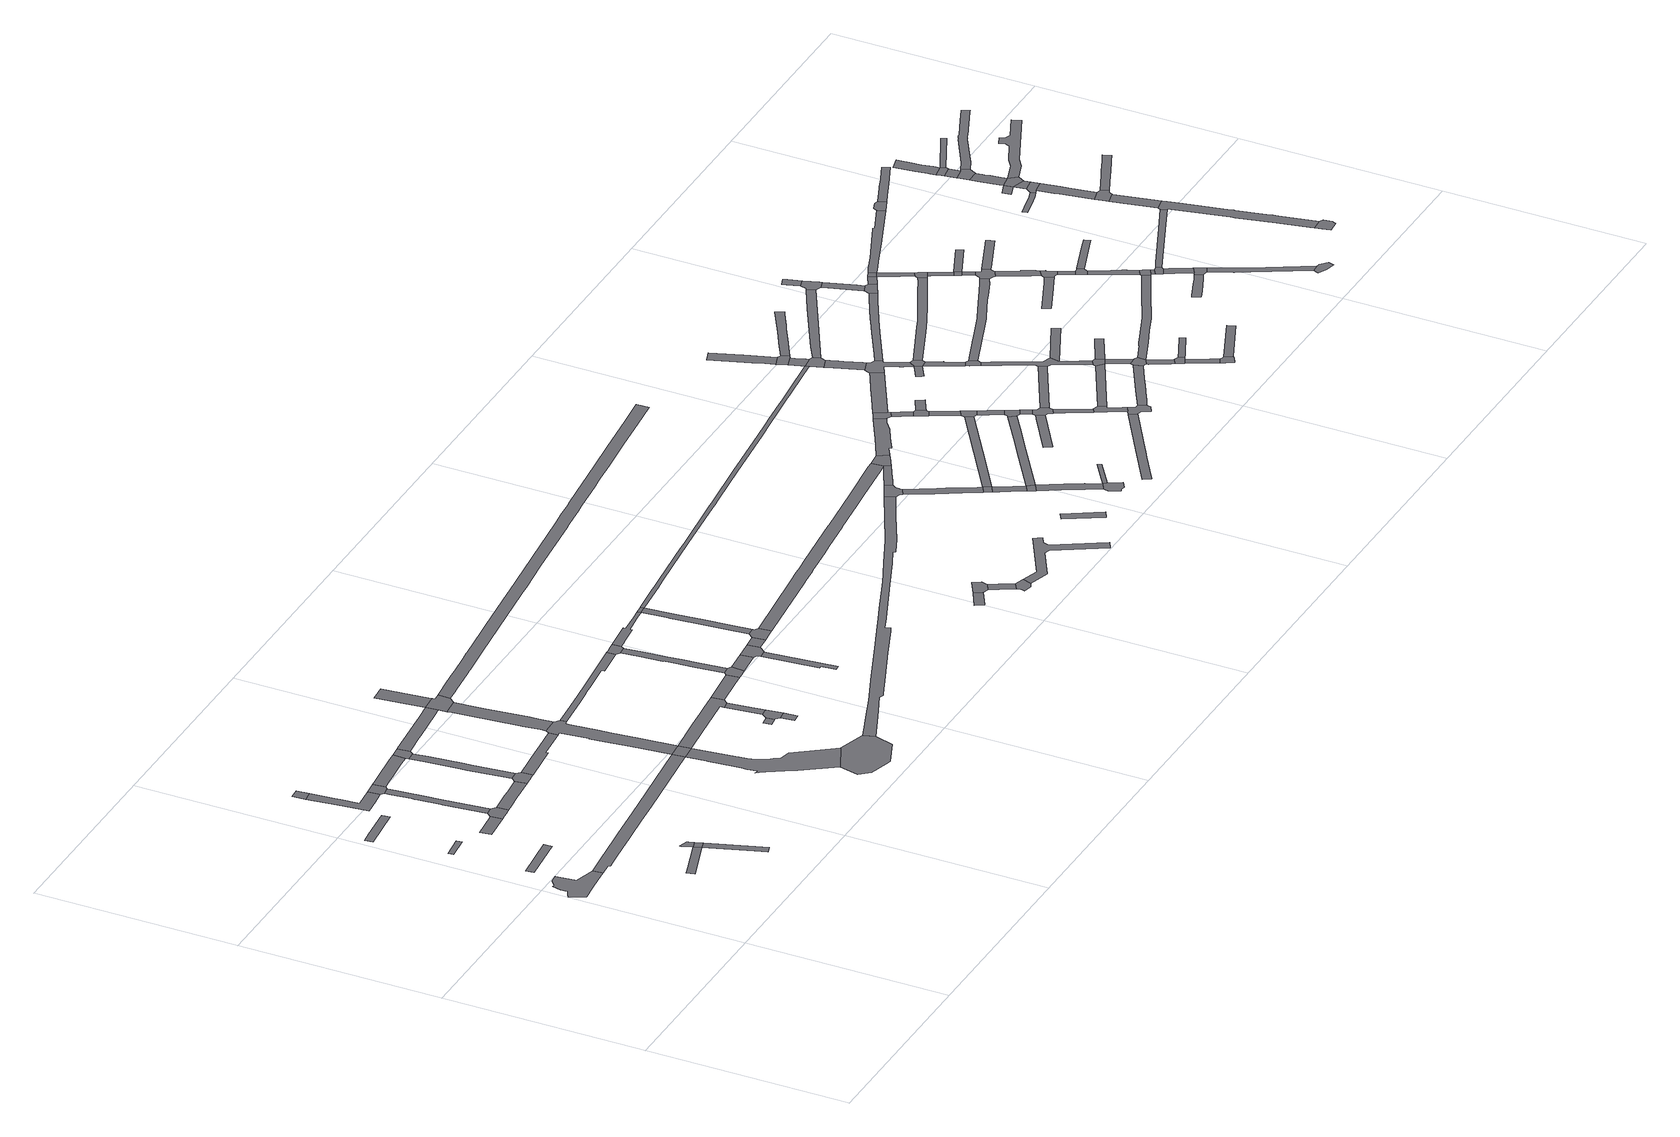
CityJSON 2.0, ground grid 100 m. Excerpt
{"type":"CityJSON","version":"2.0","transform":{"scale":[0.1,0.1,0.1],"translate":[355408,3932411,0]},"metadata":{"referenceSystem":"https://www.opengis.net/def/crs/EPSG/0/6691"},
"CityObjects":{
"road1":{"type":"Road","geometry":[{"type":"MultiSurface","lod":"1","boundaries":[[[0,1,2,3,4,5,6,7,8,9,10,11,12,13,14]]]}]},
"road2":{"type":"Road","attributes":{"RoadStructureAttribute.sectionType":"1"},"geometry":[{"type":"MultiSurface","lod":"1","boundaries":[[[15,16,17,18]]]}]},
"road3":{"type":"Road","geometry":[{"type":"MultiSurface","lod":"1","boundaries":[[[19,20,21,22]]]}]},
"road4":{"type":"Road","attributes":{"RoadStructureAttribute.sectionType":"1"},"geometry":[{"type":"MultiSurface","lod":"1","boundaries":[[[23,24,25,26,27,28]]]}]},
"road5":{"type":"Road","attributes":{"RoadStructureAttribute.sectionType":"1"},"geometry":[{"type":"MultiSurface","lod":"1","boundaries":[[[29,30,31,32,33]]]}]},
"road6":{"type":"Road","attributes":{"RoadStructureAttribute.sectionType":"1"},"geometry":[{"type":"MultiSurface","lod":"1","boundaries":[[[34,35,36,37,38,28]]]}]},
"road7":{"type":"Road","geometry":[{"type":"MultiSurface","lod":"1","boundaries":[[[39,34,28,27]]]}]},
"road8":{"type":"Road","attributes":{"RoadStructureAttribute.sectionType":"1"},"geometry":[{"type":"MultiSurface","lod":"1","boundaries":[[[40,41,42,43,39,27]]]}]},
"road9":{"type":"Road","attributes":{"RoadStructureAttribute.sectionType":"1"},"geometry":[{"type":"MultiSurface","lod":"1","boundaries":[[[44,45,46,47,48]]]}]},
"road10":{"type":"Road","geometry":[{"type":"MultiSurface","lod":"1","boundaries":[[[49,50,51,48,47,52,53,54]]]}]},
"road11":{"type":"Road","geometry":[{"type":"MultiSurface","lod":"1","boundaries":[[[55,56,57,58,59]]]}]},
"road12":{"type":"Road","attributes":{"RoadStructureAttribute.sectionType":"1"},"geometry":[{"type":"MultiSurface","lod":"1","boundaries":[[[60,61,62,59,58,63,64,65,66,67]]]}]},
"road13":{"type":"Road","attributes":{"RoadStructureAttribute.sectionType":"1"},"geometry":[{"type":"MultiSurface","lod":"1","boundaries":[[[68,69,70,71,72,73,74,51,50,75,76,77,78,79,80]]]}]},
"road14":{"type":"Road","attributes":{"RoadStructureAttribute.sectionType":"1"},"geometry":[{"type":"MultiSurface","lod":"1","boundaries":[[[81,82,83,84,85,86,87,88,0,14,89,90,91,92,93,94,95,96]]]}]},
"road15":{"type":"Road","geometry":[{"type":"MultiSurface","lod":"1","boundaries":[[[67,66,68,80,97,98]]]}]},
"road16":{"type":"Road","attributes":{"RoadStructureAttribute.sectionType":"1"},"geometry":[{"type":"MultiSurface","lod":"1","boundaries":[[[99,100,101,102,103,104,49,54]]]}]},
"road17":{"type":"Road","attributes":{"RoadStructureAttribute.sectionType":"1"},"geometry":[{"type":"MultiSurface","lod":"1","boundaries":[[[97,105,106,107,108,109,110,111,112,113,114,115,116,98]]]}]},
"road18":{"type":"Road","geometry":[{"type":"MultiSurface","lod":"1","boundaries":[[[117,102,101,118,119,120,121,122]]]}]},
"road19":{"type":"Road","attributes":{"RoadStructureAttribute.sectionType":"1"},"geometry":[{"type":"MultiSurface","lod":"1","boundaries":[[[123,124,125,126,127,128,129,130,117,122]]]}]},
"road20":{"type":"Road","geometry":[{"type":"MultiSurface","lod":"1","boundaries":[[[126,131,132,133,112,111,127]]]}]},
"road21":{"type":"Road","attributes":{"RoadStructureAttribute.sectionType":"1"},"geometry":[{"type":"MultiSurface","lod":"1","boundaries":[[[134,135,136,137,121,120,138,139,140]]]}]},
"road22":{"type":"Road","attributes":{"RoadStructureAttribute.sectionType":"1"},"geometry":[{"type":"MultiSurface","lod":"1","boundaries":[[[141,142,143,144,132,131,145,146,147,148,149,150,151]]]}]},
"road23":{"type":"Road","geometry":[{"type":"MultiSurface","lod":"1","boundaries":[[[152,81,96,153]]]}]},
"road24":{"type":"Road","attributes":{"RoadStructureAttribute.sectionType":"1"},"geometry":[{"type":"MultiSurface","lod":"1","boundaries":[[[154,155,156,157,158,159,160,161,162,163,164,165,166,167,168,169,170,171,172,173,174,175,176,177,178,179,180,153,96]]]}]},
"road25":{"type":"Road","geometry":[{"type":"MultiSurface","lod":"1","boundaries":[[[152,181,182,183,184,185,186,187,188,189,190,191,192,134,140,193,194,195,196,197,81]]]}]},
"road26":{"type":"Road","geometry":[{"type":"MultiSurface","lod":"1","boundaries":[[[198,199,200,201,202,203,204,168,167]]]}]},
"road27":{"type":"Road","attributes":{"RoadStructureAttribute.sectionType":"1"},"geometry":[{"type":"MultiSurface","lod":"1","boundaries":[[[205,206,207,208,209,192,191,210,211,212,213,214,215]]]}]},
"road28":{"type":"Road","geometry":[{"type":"MultiSurface","lod":"1","boundaries":[[[214,216,217,218,219,151,150,215]]]}]},
"road29":{"type":"Road","attributes":{"RoadStructureAttribute.sectionType":"1"},"geometry":[{"type":"MultiSurface","lod":"1","boundaries":[[[220,151,219,221,222,223]]]}]},
"road30":{"type":"Road","attributes":{"RoadStructureAttribute.sectionType":"1"},"geometry":[{"type":"MultiSurface","lod":"1","boundaries":[[[224,225,226,227,228,229,230,231,232,233,234,235,152,153]]]}]},
"road31":{"type":"Road","geometry":[{"type":"MultiSurface","lod":"1","boundaries":[[[236,237,238,239]]]}]},
"road32":{"type":"Road","attributes":{"RoadStructureAttribute.sectionType":"1"},"geometry":[{"type":"MultiSurface","lod":"1","boundaries":[[[240,241,242,243]]]}]},
"road33":{"type":"Road","geometry":[{"type":"MultiSurface","lod":"1","boundaries":[[[238,244,240,243,245,246,239]]]}]},
"road34":{"type":"Road","attributes":{"RoadStructureAttribute.sectionType":"1"},"geometry":[{"type":"MultiSurface","lod":"1","boundaries":[[[245,247,229,228,246]]]}]},
"road35":{"type":"Road","attributes":{"RoadStructureAttribute.sectionType":"1"},"geometry":[{"type":"MultiSurface","lod":"1","boundaries":[[[248,249,250,251,252,189,188,253,254,255,256,257,258,259,260,261,262]]]}]},
"road36":{"type":"Road","geometry":[{"type":"MultiSurface","lod":"1","boundaries":[[[263,264,265,231,230]]]}]},
"road37":{"type":"Road","geometry":[{"type":"MultiSurface","lod":"1","boundaries":[[[266,265,264,267,268,269,270,271]]]}]},
"road38":{"type":"Road","attributes":{"RoadStructureAttribute.sectionType":"1"},"geometry":[{"type":"MultiSurface","lod":"1","boundaries":[[[272,273,274,275,276,277,271,270,278,279,280,281,282]]]}]},
"road39":{"type":"Road","attributes":{"RoadStructureAttribute.sectionType":"1"},"geometry":[{"type":"MultiSurface","lod":"1","boundaries":[[[269,268,283,284,285]]]}]},
"road40":{"type":"Road","geometry":[{"type":"MultiSurface","lod":"1","boundaries":[[[272,282,286,287,288,289,248,262]]]}]},
"road41":{"type":"Road","attributes":{"RoadStructureAttribute.sectionType":"1"},"geometry":[{"type":"MultiSurface","lod":"1","boundaries":[[[290,291,292,293,294,295,296]]]}]},
"road42":{"type":"Road","geometry":[{"type":"MultiSurface","lod":"1","boundaries":[[[297,298,285,284,299,300,290,296]]]}]},
"road43":{"type":"Road","attributes":{"RoadStructureAttribute.sectionType":"1"},"geometry":[{"type":"MultiSurface","lod":"1","boundaries":[[[301,302,298,297]]]}]},
"road44":{"type":"Road","attributes":{"RoadStructureAttribute.sectionType":"1"},"geometry":[{"type":"MultiSurface","lod":"1","boundaries":[[[303,304,305,306,307,287,286,308,309,310,311,312,313,314,315]]]}]},
"road45":{"type":"Road","geometry":[{"type":"MultiSurface","lod":"1","boundaries":[[[301,316,317,318,319,320,321,302]]]}]},
"road46":{"type":"Road","attributes":{"RoadStructureAttribute.sectionType":"1"},"geometry":[{"type":"MultiSurface","lod":"1","boundaries":[[[314,322,323,324,325,326,321,320,327,328,329,330,331]]]}]},
"road47":{"type":"Road","geometry":[{"type":"MultiSurface","lod":"1","boundaries":[[[314,331,332,333,315]]]}]},
"road48":{"type":"Road","attributes":{"RoadStructureAttribute.sectionType":"1"},"geometry":[{"type":"MultiSurface","lod":"1","boundaries":[[[334,335,336,337,338,339,340,341,342,343,344,345,346,347,348,349,350,204,203,351,352,353,354,355,356,357,358,359,360,361,362,363,364,365,366,367,368,369,370,371]]]}]},
"road49":{"type":"Road","attributes":{"RoadStructureAttribute.sectionType":"1"},"geometry":[{"type":"MultiSurface","lod":"1","boundaries":[[[372,373,374,375]]]}]},
"road50":{"type":"Road","attributes":{"RoadStructureAttribute.sectionType":"1"},"geometry":[{"type":"MultiSurface","lod":"1","boundaries":[[[376,377,378,379,380,381,382,383,384,385,386,387,388,389,390,391,392,393,394,395,396,397,398,399,400,401,402,403,404,405,406,407,408,409,410,411,412,413,414,415,416,417,418,419,420,421,217,216]]]}]},
"road51":{"type":"Road","attributes":{"RoadStructureAttribute.sectionType":"1"},"geometry":[{"type":"MultiSurface","lod":"1","boundaries":[[[422,375,374,423,424,425,426,427]]]}]},
"road52":{"type":"Road","attributes":{"RoadStructureAttribute.sectionType":"1"},"geometry":[{"type":"MultiSurface","lod":"1","boundaries":[[[428,429,430,425,424,431,432,433]]]}]},
"road53":{"type":"Road","attributes":{"RoadStructureAttribute.sectionType":"1"},"geometry":[{"type":"MultiSurface","lod":"1","boundaries":[[[434,435,436,428,433,437,438]]]}]},
"road54":{"type":"Road","attributes":{"RoadStructureAttribute.sectionType":"1"},"geometry":[{"type":"MultiSurface","lod":"1","boundaries":[[[439,440,441,442,443,444,445,446,447,448,449,450,451,452,318,317,453,454,455,456,457,458,459,460,461,462,463,464,465,466,467]]]}]},
"road55":{"type":"Road","attributes":{"RoadStructureAttribute.sectionType":"1"},"geometry":[{"type":"MultiSurface","lod":"1","boundaries":[[[468,469,470,471,472,473,474,475,436,435,476,477,478,479]]]}]},
"road56":{"type":"Road","attributes":{"RoadStructureAttribute.sectionType":"1"},"geometry":[{"type":"MultiSurface","lod":"1","boundaries":[[[480,481,482,483,484,485,486,487,488,489,490,491,492,493,494,495,332,331,496,497,498,499,500,501,502,503,504,505,506,507,508,509,510]]]}]},
"road57":{"type":"Road","attributes":{"RoadStructureAttribute.sectionType":"1"},"geometry":[{"type":"MultiSurface","lod":"1","boundaries":[[[511,512,513,514]]]}]},
"road58":{"type":"Road","geometry":[{"type":"MultiSurface","lod":"1","boundaries":[[[515,516,517,518,519,520,521,522,523,524,334,371,525,526,527]]]}]},
"road59":{"type":"Road","attributes":{"RoadStructureAttribute.sectionType":"1"},"geometry":[{"type":"MultiSurface","lod":"1","boundaries":[[[528,529,530,531,532,533,534,535,536,537,527,526]]]}]},
"road60":{"type":"Road","geometry":[{"type":"MultiSurface","lod":"1","boundaries":[[[538,534,533,539]]]}]},
"road61":{"type":"Road","attributes":{"RoadStructureAttribute.sectionType":"1"},"geometry":[{"type":"MultiSurface","lod":"1","boundaries":[[[539,540,541,542,543,544,538]]]}]},
"road62":{"type":"Road","geometry":[{"type":"MultiSurface","lod":"1","boundaries":[[[545,546,543,542]]]}]},
"road63":{"type":"Road","attributes":{"RoadStructureAttribute.sectionType":"1"},"geometry":[{"type":"MultiSurface","lod":"1","boundaries":[[[547,522,521,548,549,550,467]]]}]},
"road64":{"type":"Road","attributes":{"RoadStructureAttribute.sectionType":"1"},"geometry":[{"type":"MultiSurface","lod":"1","boundaries":[[[545,551,552,553,554,555,556,557,546]]]}]},
"road65":{"type":"Road","geometry":[{"type":"MultiSurface","lod":"1","boundaries":[[[554,553,558,559,560,561,562,563,564,565]]]}]},
"road66":{"type":"Road","geometry":[{"type":"MultiSurface","lod":"1","boundaries":[[[566,567,568,569,439,467,550]]]}]},
"road67":{"type":"Road","geometry":[{"type":"MultiSurface","lod":"1","boundaries":[[[570,571,572,554,565]]]}]},
"road68":{"type":"Road","attributes":{"RoadStructureAttribute.sectionType":"1"},"geometry":[{"type":"MultiSurface","lod":"1","boundaries":[[[538,573,574,575,576,534]]]}]},
"road69":{"type":"Road","attributes":{"RoadStructureAttribute.sectionType":"1"},"geometry":[{"type":"MultiSurface","lod":"1","boundaries":[[[577,578,543,546,579,580,581,582]]]}]},
"road70":{"type":"Road","attributes":{"RoadStructureAttribute.sectionType":"1"},"geometry":[{"type":"MultiSurface","lod":"1","boundaries":[[[568,583,584,585,586,587,588,589,590,591,592,593,594,595,596,569]]]}]},
"road71":{"type":"Road","attributes":{"RoadStructureAttribute.sectionType":"1"},"geometry":[{"type":"MultiSurface","lod":"1","boundaries":[[[597,598,599,600,601,602,603,604,605]]]}]},
"road72":{"type":"Road","attributes":{"RoadStructureAttribute.sectionType":"1"},"geometry":[{"type":"MultiSurface","lod":"1","boundaries":[[[606,607,608,609,610]]]}]},
"road73":{"type":"Road","geometry":[{"type":"MultiSurface","lod":"1","boundaries":[[[611,592,591,612,613,614,615,616]]]}]},
"road74":{"type":"Road","attributes":{"RoadStructureAttribute.sectionType":"1"},"geometry":[{"type":"MultiSurface","lod":"1","boundaries":[[[617,618,619,614,613,620,621,622,623]]]}]},
"road75":{"type":"Road","geometry":[{"type":"MultiSurface","lod":"1","boundaries":[[[624,625,626,627,617,623]]]}]},
"road76":{"type":"Road","attributes":{"RoadStructureAttribute.sectionType":"1"},"geometry":[{"type":"MultiSurface","lod":"1","boundaries":[[[628,625,624,629,630,631]]]}]},
"road77":{"type":"Road","geometry":[{"type":"MultiSurface","lod":"1","boundaries":[[[632,631,630,633,575,574,634,635]]]}]},
"road78":{"type":"Road","attributes":{"RoadStructureAttribute.sectionType":"1"},"geometry":[{"type":"MultiSurface","lod":"1","boundaries":[[[634,636,637,638,639,635]]]}]},
"road79":{"type":"Road","geometry":[{"type":"MultiSurface","lod":"1","boundaries":[[[640,641,642,627,626]]]}]},
"road80":{"type":"Road","geometry":[{"type":"MultiSurface","lod":"1","boundaries":[[[581,643,644,638,637,645,582]]]}]},
"road81":{"type":"Road","attributes":{"RoadStructureAttribute.sectionType":"1"},"geometry":[{"type":"MultiSurface","lod":"1","boundaries":[[[646,644,643,647,648,649]]]}]},
"road82":{"type":"Road","geometry":[{"type":"MultiSurface","lod":"1","boundaries":[[[648,606,610,650,651,652,653,654,655,656,649]]]}]},
"road83":{"type":"Road","attributes":{"RoadStructureAttribute.sectionType":"1"},"geometry":[{"type":"MultiSurface","lod":"1","boundaries":[[[657,658,652,651,659,660,661,662,663]]]}]},
"road84":{"type":"Road","attributes":{"RoadStructureAttribute.sectionType":"1"},"geometry":[{"type":"MultiSurface","lod":"1","boundaries":[[[615,664,665,666,667,668,669,616]]]}]},
"road85":{"type":"Road","geometry":[{"type":"MultiSurface","lod":"1","boundaries":[[[662,670,671,672,673,674,675,676,677,678,679,663]]]}]},
"road86":{"type":"Road","geometry":[{"type":"MultiSurface","lod":"1","boundaries":[[[680,681,674,673,603,602,682,683,684,685,686]]]}]},
"road87":{"type":"Road","attributes":{"RoadStructureAttribute.sectionType":"1"},"geometry":[{"type":"MultiSurface","lod":"1","boundaries":[[[687,688,689,655,654,690,691,692]]]}]},
"road88":{"type":"Road","attributes":{"RoadStructureAttribute.sectionType":"1"},"geometry":[{"type":"MultiSurface","lod":"1","boundaries":[[[693,694,695,696,697,698,699]]]}]},
"road89":{"type":"Road","attributes":{"RoadStructureAttribute.sectionType":"1"},"geometry":[{"type":"MultiSurface","lod":"1","boundaries":[[[700,701,702,703,704,705,706,510]]]}]},
"road90":{"type":"Road","geometry":[{"type":"MultiSurface","lod":"1","boundaries":[[[698,707,704,703,708,709,699]]]}]},
"road91":{"type":"Road","geometry":[{"type":"MultiSurface","lod":"1","boundaries":[[[710,711,712,713,700,510,509]]]}]},
"road92":{"type":"Road","attributes":{"RoadStructureAttribute.sectionType":"1"},"geometry":[{"type":"MultiSurface","lod":"1","boundaries":[[[714,715,716,717,711,710,718,719,720,721,722]]]}]},
"road93":{"type":"Road","geometry":[{"type":"MultiSurface","lod":"1","boundaries":[[[723,724,725,726,727,728,729]]]}]},
"road94":{"type":"Road","geometry":[{"type":"MultiSurface","lod":"1","boundaries":[[[721,730,666,665,731,732,733,734,735,729,736,737,738,739,740,741,742,743,722]]]}]},
"road95":{"type":"Road","attributes":{"RoadStructureAttribute.sectionType":"1"},"geometry":[{"type":"MultiSurface","lod":"1","boundaries":[[[744,745,679,678,746,747]]]}]},
"road96":{"type":"Road","attributes":{"RoadStructureAttribute.sectionType":"1"},"geometry":[{"type":"MultiSurface","lod":"1","boundaries":[[[748,749,750,751,752,753,754,755,680,686]]]}]},
"road97":{"type":"Road","geometry":[{"type":"MultiSurface","lod":"1","boundaries":[[[756,736,729,728,757,758]]]}]},
"road98":{"type":"Road","attributes":{"RoadStructureAttribute.sectionType":"1"},"geometry":[{"type":"MultiSurface","lod":"1","boundaries":[[[759,760,761,762,763,764,757,728,765,766,767,768]]]}]},
"road99":{"type":"Road","geometry":[{"type":"MultiSurface","lod":"1","boundaries":[[[769,770,771,772,773,774,775,759,768]]]}]},
"road100":{"type":"Road","geometry":[{"type":"MultiSurface","lod":"1","boundaries":[[[776,777,778,779,780,781,782,783,784,785,772,771,786,787,788,687,692,789,790,791,792,793,794]]]}]},
"road101":{"type":"Road","geometry":[{"type":"MultiSurface","lod":"1","boundaries":[[[793,744,747,795,796,794]]]}]},
"road102":{"type":"Road","attributes":{"RoadStructureAttribute.sectionType":"1"},"geometry":[{"type":"MultiSurface","lod":"1","boundaries":[[[708,797,798,799,800,801,802,803,804,805,806,807,808,709]]]}]},
"road103":{"type":"Road","attributes":{"RoadStructureAttribute.sectionType":"1"},"geometry":[{"type":"MultiSurface","lod":"1","boundaries":[[[809,810,811,812,795,747]]]}]},
"road104":{"type":"Road","geometry":[{"type":"MultiSurface","lod":"1","boundaries":[[[752,813,814,815,811,810,753]]]}]},
"road105":{"type":"Road","attributes":{"RoadStructureAttribute.sectionType":"1"},"geometry":[{"type":"MultiSurface","lod":"1","boundaries":[[[816,814,813,817,818,819,820,821]]]}]},
"road106":{"type":"Road","geometry":[{"type":"MultiSurface","lod":"1","boundaries":[[[821,820,822,823,824,825]]]}]},
"road107":{"type":"Road","attributes":{"RoadStructureAttribute.sectionType":"1"},"geometry":[{"type":"MultiSurface","lod":"1","boundaries":[[[826,827,828,829,830,823,822]]]}]},
"road108":{"type":"Road","attributes":{"RoadStructureAttribute.sectionType":"1"},"geometry":[{"type":"MultiSurface","lod":"1","boundaries":[[[795,831,832,796]]]}]},
"road109":{"type":"Road","geometry":[{"type":"MultiSurface","lod":"1","boundaries":[[[833,834,828,827,835,836,837,838,839]]]}]},
"road110":{"type":"Road","attributes":{"RoadStructureAttribute.sectionType":"1"},"geometry":[{"type":"MultiSurface","lod":"1","boundaries":[[[840,841,842,713,712,843]]]}]},
"road111":{"type":"Road","attributes":{"RoadStructureAttribute.sectionType":"1"},"geometry":[{"type":"MultiSurface","lod":"1","boundaries":[[[779,844,845,780]]]}]},
"road112":{"type":"Road","attributes":{"RoadStructureAttribute.sectionType":"1"},"geometry":[{"type":"MultiSurface","lod":"1","boundaries":[[[846,847,848,849,850,851,852,742,741,853,854,855,856,857,858]]]}]},
"road113":{"type":"Road","geometry":[{"type":"MultiSurface","lod":"1","boundaries":[[[824,859,860,861,862,863,864,825]]]}]},
"road114":{"type":"Road","attributes":{"RoadStructureAttribute.sectionType":"1"},"geometry":[{"type":"MultiSurface","lod":"1","boundaries":[[[865,866,867,868,869,870,871,872,873,874,875,876,877,878,756,758]]]}]},
"road115":{"type":"Road","attributes":{"RoadStructureAttribute.sectionType":"1"},"geometry":[{"type":"MultiSurface","lod":"1","boundaries":[[[879,880,881,882,883,884,885,886,887,888,889,890,891,892,893,774,773,894,895,896,897,898,899,900,901,902,903,904]]]}]},
"road116":{"type":"Road","attributes":{"RoadStructureAttribute.sectionType":"1"},"geometry":[{"type":"MultiSurface","lod":"1","boundaries":[[[838,905,906,839]]]}]},
"road117":{"type":"Road","attributes":{"RoadStructureAttribute.sectionType":"1"},"geometry":[{"type":"MultiSurface","lod":"1","boundaries":[[[907,908,909,910,911,912,913,914,915,916,917,918,919,920,921,815,814]]]}]},
"road118":{"type":"Road","geometry":[{"type":"MultiSurface","lod":"1","boundaries":[[[922,923,924,925,926,927,840,843]]]}]},
"road119":{"type":"Road","attributes":{"RoadStructureAttribute.sectionType":"1"},"geometry":[{"type":"MultiSurface","lod":"1","boundaries":[[[928,929,930,931,926,925]]]}]},
"road120":{"type":"Road","attributes":{"RoadStructureAttribute.sectionType":"1"},"geometry":[{"type":"MultiSurface","lod":"1","boundaries":[[[932,933,934,935,936,923,922]]]}]},
"road121":{"type":"Road","geometry":[{"type":"MultiSurface","lod":"1","boundaries":[[[937,938,939,934,933,940,846,858]]]}]},
"road122":{"type":"Road","attributes":{"RoadStructureAttribute.sectionType":"1"},"geometry":[{"type":"MultiSurface","lod":"1","boundaries":[[[941,942,943,944,945,946,947,948]]]}]},
"road123":{"type":"Road","attributes":{"RoadStructureAttribute.sectionType":"1"},"geometry":[{"type":"MultiSurface","lod":"1","boundaries":[[[949,950,951,952,953,954,955,956,957,958,959,960,961,949,962,939,938]]]}]},
"road124":{"type":"Road","geometry":[{"type":"MultiSurface","lod":"1","boundaries":[[[949,961,963,964,965,962]]]}]},
"road125":{"type":"Road","geometry":[{"type":"MultiSurface","lod":"1","boundaries":[[[966,967,955,954,872,871,968]]]}]},
"road126":{"type":"Road","attributes":{"RoadStructureAttribute.sectionType":"1"},"geometry":[{"type":"MultiSurface","lod":"1","boundaries":[[[969,970,971,972,973,974,975,976,966,968]]]}]},
"road127":{"type":"Road","geometry":[{"type":"MultiSurface","lod":"1","boundaries":[[[972,977,978,979,973]]]}]},
"road128":{"type":"Road","attributes":{"RoadStructureAttribute.sectionType":"1"},"geometry":[{"type":"MultiSurface","lod":"1","boundaries":[[[980,981,979,978]]]}]},
"road129":{"type":"Road","geometry":[{"type":"MultiSurface","lod":"1","boundaries":[[[982,983,984,985,986,987,988,989,981,980,990,879,904]]]}]},
"road130":{"type":"Road","attributes":{"RoadStructureAttribute.sectionType":"1"},"geometry":[{"type":"MultiSurface","lod":"1","boundaries":[[[991,992,993,984,983,994,995,996,997,998,999]]]}]},
"road131":{"type":"Road","geometry":[{"type":"MultiSurface","lod":"1","boundaries":[[[1000,1001,1002,1003,999,998,941,948,1004,1005]]]}]},
"road132":{"type":"Road","attributes":{"RoadStructureAttribute.sectionType":"1"},"geometry":[{"type":"MultiSurface","lod":"1","boundaries":[[[1006,1007,1008,1009,1010,1011,1012,1013,1014,1015]]]}]},
"road133":{"type":"Road","attributes":{"RoadStructureAttribute.sectionType":"1"},"geometry":[{"type":"MultiSurface","lod":"1","boundaries":[[[1016,1017,1000,1005]]]}]},
"road134":{"type":"Road","geometry":[{"type":"MultiSurface","lod":"1","boundaries":[[[1016,1018,1019,1020,1021,1022,1023,1017]]]}]},
"road135":{"type":"Road","geometry":[{"type":"MultiSurface","lod":"1","boundaries":[[[979,1024,1025,973]]]}]},
"road136":{"type":"Road","attributes":{"RoadStructureAttribute.sectionType":"1"},"geometry":[{"type":"MultiSurface","lod":"1","boundaries":[[[1018,1026,1027,1028,1029,1030,1031,1032,1033,1034,1035,1036,1037,1038,1019]]]}]},
"road137":{"type":"Road","geometry":[{"type":"MultiSurface","lod":"1","boundaries":[[[1039,1029,1028,913,912,1040,1041]]]}]},
"road138":{"type":"Road","attributes":{"RoadStructureAttribute.sectionType":"1"},"geometry":[{"type":"MultiSurface","lod":"1","boundaries":[[[1040,1042,1043,1041]]]}]},
"road139":{"type":"Road","geometry":[{"type":"MultiSurface","lod":"1","boundaries":[[[1042,1044,1045,1046,1047,1048,1043]]]}]},
"road140":{"type":"Road","attributes":{"RoadStructureAttribute.sectionType":"1"},"geometry":[{"type":"MultiSurface","lod":"1","boundaries":[[[986,1049,1050,1051,1052,1053,987]]]}]},
"road141":{"type":"Road","attributes":{"RoadStructureAttribute.sectionType":"1"},"geometry":[{"type":"MultiSurface","lod":"1","boundaries":[[[1054,1055,1045,1044,1056,1057]]]}]},
"road142":{"type":"Road","geometry":[{"type":"MultiSurface","lod":"1","boundaries":[[[1006,1015,1058,1059,1054,1057]]]}]},
"road143":{"type":"Road","attributes":{"RoadStructureAttribute.sectionType":"1"},"geometry":[{"type":"MultiSurface","lod":"1","boundaries":[[[1060,1061,1062,1063,1064,1065,963,961,1066,1067,1068,1069,1070,1071,1072]]]}]},
"road144":{"type":"Road","attributes":{"RoadStructureAttribute.sectionType":"1"},"geometry":[{"type":"MultiSurface","lod":"1","boundaries":[[[1073,1074,1075,1076,1077,1021,1020]]]}]},
"road145":{"type":"Road","attributes":{"RoadStructureAttribute.sectionType":"1"},"geometry":[{"type":"MultiSurface","lod":"1","boundaries":[[[1078,1079,1080,1081,1082,1083,1084,1085,1086,1087,1088,1089,1059,1058]]]}]},
"road146":{"type":"Road","geometry":[{"type":"MultiSurface","lod":"1","boundaries":[[[1090,1091,1092,1093,1085,1084,1094]]]}]},
"road147":{"type":"Road","attributes":{"RoadStructureAttribute.sectionType":"1"},"geometry":[{"type":"MultiSurface","lod":"1","boundaries":[[[1095,1096,1097,1047,1046,1098,1099,1100]]]}]},
"road148":{"type":"Road","geometry":[{"type":"MultiSurface","lod":"1","boundaries":[[[1071,1101,1102,1103,1104,1072]]]}]},
"road149":{"type":"Road","attributes":{"RoadStructureAttribute.sectionType":"1"},"geometry":[{"type":"MultiSurface","lod":"1","boundaries":[[[1105,1106,1107,1108,1109,1110,1111,1112]]]}]},
"road150":{"type":"Road","geometry":[{"type":"MultiSurface","lod":"1","boundaries":[[[1113,1114,1115,1116,1117,1118,1119]]]}]},
"road151":{"type":"Road","attributes":{"RoadStructureAttribute.sectionType":"1"},"geometry":[{"type":"MultiSurface","lod":"1","boundaries":[[[1120,1121,1122,1123,1102,1101,1124,1125,1126]]]}]},
"road152":{"type":"Road","attributes":{"RoadStructureAttribute.sectionType":"1"},"geometry":[{"type":"MultiSurface","lod":"1","boundaries":[[[1127,1128,1129,1130,1131,1132,1133,1134,1135,1136,1137,1138,1139,1095,1100,1140,1141,1142,1143,1144,1145,1113,1119]]]}]},
"road153":{"type":"Road","geometry":[{"type":"MultiSurface","lod":"1","boundaries":[[[1138,1146,1147,1148,1149,1150,1151,1139]]]}]},
"road154":{"type":"Road","geometry":[{"type":"MultiSurface","lod":"1","boundaries":[[[1152,1153,1154,1155]]]}]},
"road155":{"type":"Road","geometry":[{"type":"MultiSurface","lod":"1","boundaries":[[[1156,1157,1149,1148,1158,1159,1160,1161,1162,1163]]]}]},
"road156":{"type":"Road","attributes":{"RoadStructureAttribute.sectionType":"1"},"geometry":[{"type":"MultiSurface","lod":"1","boundaries":[[[1164,1165,1166,1167,1168,1169,1170,1156,1163]]]}]},
"road157":{"type":"Road","geometry":[{"type":"MultiSurface","lod":"1","boundaries":[[[1167,1171,1172,1105,1112,1168]]]}]},
"road158":{"type":"Road","attributes":{"RoadStructureAttribute.sectionType":"1"},"geometry":[{"type":"MultiSurface","lod":"1","boundaries":[[[1172,1171,1173,1155]]]}]},
"road159":{"type":"Road","geometry":[{"type":"MultiSurface","lod":"1","boundaries":[[[1152,1155,1173,1174,1175]]]}]},
"road160":{"type":"Road","attributes":{"RoadStructureAttribute.sectionType":"1"},"geometry":[{"type":"MultiSurface","lod":"1","boundaries":[[[1176,1177,1178,1179,1180,1181,1182,1183,1184,1185,1152,1175]]]}]},
"road161":{"type":"Road","attributes":{"RoadStructureAttribute.sectionType":"1"},"geometry":[{"type":"MultiSurface","lod":"1","boundaries":[[[1186,1187,1188,1189]]]}]},
"road162":{"type":"Road","geometry":[{"type":"MultiSurface","lod":"1","boundaries":[[[1190,1182,1181,1191,1192,1186,1189]]]}]},
"road163":{"type":"Road","geometry":[{"type":"MultiSurface","lod":"1","boundaries":[[[1193,1194,1195,1196,1188,1187]]]}]},
"road164":{"type":"Road","attributes":{"RoadStructureAttribute.sectionType":"1"},"geometry":[{"type":"MultiSurface","lod":"1","boundaries":[[[1197,1198,1199,1200,1201,1202,1203,1204,1195,1194]]]}]},
"road165":{"type":"Road","attributes":{"RoadStructureAttribute.sectionType":"1"},"geometry":[{"type":"MultiSurface","lod":"1","boundaries":[[[1205,1206,1207,1208,1209,1210,1211,1212,1213,1162,1161]]]}]},
"road166":{"type":"Road","geometry":[{"type":"MultiSurface","lod":"1","boundaries":[[[1193,1214,1215,1194]]]}]},
"road167":{"type":"Road","attributes":{"RoadStructureAttribute.sectionType":"1"},"geometry":[{"type":"MultiSurface","lod":"1","boundaries":[[[1174,1216,1217,1218,1219,1220,1221,1222,1223,1224,1225,1226,1227,1228,1175]]]}]},
"road168":{"type":"Road","attributes":{"RoadStructureAttribute.sectionType":"1"},"geometry":[{"type":"MultiSurface","lod":"1","boundaries":[[[1229,1230,1231,1232,1233,1234,1235,1236,1237,1238,1239,1240,1241,1242,1243,1244,1245,1246,1247,1248,1192,1191]]]}]}
},
"vertices":[
[252,871,0],[149,898,0],[139,987,0],[138,999,0],[98,994,0],[68,968,0],[57,971,0],[45,926,0],[49,893,0],[23,880,0],[9,872,0],[46,798,0],[132,808,0],[234,819,0],[258,821,0],
[359,1120,0],[355,1160,0],[123,1135,0],[127,1095,0],
[108,1480,0],[217,1493,0],[214,1520,0],[105,1507,0],
[459,506,0],[417,491,0],[429,453,0],[444,458,0],[638,523,0],[625,560,0],
[46,1845,0],[266,1869,0],[262,1910,0],[98,1892,0],[41,1885,0],
[662,573,0],[654,597,0],[651,604,0],[606,616,0],[608,609,0],
[674,535,0],
[714,302,0],[733,245,0],[768,256,0],[748,316,0],
[451,1473,0],[323,1459,0],[329,1403,0],[468,1417,0],[462,1474,0],
[543,1483,0],[520,1500,0],[480,1496,0],[488,1419,0],[514,1422,0],[549,1426,0],
[280,2337,0],[278,2337,0],[229,2331,0],[235,2270,0],[285,2276,0],
[310,2040,0],[301,2131,0],[298,2160,0],[252,2123,0],[269,1975,0],[347,1983,0],[416,1991,0],[410,2051,0],
[430,1978,0],[435,1944,0],[444,1852,0],[445,1836,0],[447,1821,0],[458,1714,0],[459,1706,0],[497,1722,0],[497,1723,0],[487,1826,0],[479,1897,0],[474,1944,0],[470,1983,0],
[1280,982,0],[838,934,0],[780,928,0],[711,920,0],[593,908,0],[551,903,0],[414,888,0],[383,885,0],[313,827,0],[326,817,0],[345,820,0],[411,827,0],[572,845,0],[720,861,0],[845,874,0],[1286,921,0],
[483,1998,0],[477,2058,0],
[578,1429,0],[652,1437,0],[781,1450,0],[775,1507,0],[682,1497,0],[648,1494,0],
[542,2004,0],[566,2007,0],[621,2013,0],[631,2014,0],[684,2020,0],[711,2022,0],[736,2025,0],[738,2085,0],[696,2081,0],[618,2073,0],[611,2072,0],[508,2061,0],
[789,1527,0],[826,1455,0],[829,1455,0],[859,1458,0],[853,1514,0],[836,1534,0],
[813,1741,0],[809,1772,0],[792,1940,0],[784,2012,0],[738,2007,0],[745,1941,0],[762,1767,0],[765,1736,0],
[797,2032,0],[791,2091,0],[739,2086,0],
[1203,1551,0],[1045,1534,0],[1039,1533,0],[859,1514,0],[1052,1480,0],[1051,1491,0],[1208,1506,0],
[1068,2120,0],[1009,2114,0],[872,2100,0],[797,2092,0],[810,2033,0],[835,2036,0],[896,2042,0],[934,2046,0],[1116,2066,0],[1162,2071,0],[1156,2130,0],
[1358,990,0],[1364,930,0],
[1298,822,0],[1298,814,0],[1310,693,0],[1312,658,0],[1314,632,0],[1320,584,0],[1321,581,0],[1319,581,0],[1304,586,0],[1313,571,0],[1328,547,0],[1372,476,0],[1402,427,0],[1513,272,0],[1654,338,0],[1628,373,0],[1515,527,0],[1466,539,0],[1446,565,0],[1428,589,0],[1420,603,0],[1410,621,0],[1404,635,0],[1398,652,0],[1393,673,0],[1389,709,0],[1389,712,0],
[1338,1180,0],[1324,1303,0],[1318,1368,0],[1318,1369,0],[1306,1490,0],[1304,1511,0],[1303,1519,0],[1323,1521,0],[1320,1550,0],[1298,1567,0],[1297,1572,0],[1215,1568,0],[1223,1508,0],[1238,1370,0],[1238,1369,0],[1246,1295,0],[1259,1176,0],
[1487,174,0],[1532,128,0],[1622,101,0],[1647,94,0],[1782,148,0],[1809,244,0],[1791,298,0],
[1169,2006,0],[1176,1936,0],[1203,1687,0],[1203,1678,0],[1212,1595,0],[1289,1643,0],[1285,1684,0],[1261,1900,0],[1257,1935,0],[1247,2037,0],[1166,2029,0],
[1270,2066,0],[1273,2127,0],[1238,2124,0],[1236,2138,0],
[1146,2221,0],[1234,2156,0],[1210,2378,0],[1129,2369,0],
[1513,946,0],[1641,960,0],[1712,968,0],[1732,970,0],[1734,950,0],[1774,956,0],[1789,976,0],[1783,1038,0],[1726,1032,0],[1708,1030,0],[1642,1023,0],[1548,1012,0],
[1692,738,0],[1698,698,0],[1742,705,0],[1737,744,0],
[1766,688,0],[1774,623,0],[1814,628,0],[1806,693,0],
[1744,705,0],[1796,775,0],[1756,770,0],
[1784,869,0],
[1920,1615,0],[1617,1582,0],[1573,1577,0],[1546,1574,0],[1444,1563,0],[1414,1531,0],[1490,1539,0],[1569,1548,0],[1576,1549,0],[1584,1550,0],[1619,1553,0],[1764,1569,0],[1776,1570,0],[1778,1557,0],[1924,1573,0],
[1927,991,0],[1989,998,0],[1982,1060,0],
[1991,1070,0],[2012,1000,0],[2047,1004,0],[2051,1067,0],[2035,1080,0],[1995,1075,0],
[1942,1559,0],[1951,1472,0],[1963,1361,0],[1964,1361,0],[1969,1312,0],[1980,1211,0],[2020,1213,0],[2011,1292,0],[2004,1360,0],[1992,1474,0],[1982,1564,0],
[2144,1015,0],[2168,1017,0],[2161,1079,0],
[1994,1580,0],[1990,1623,0],[1963,1620,0],[1935,1617,0],
[2187,989,0],[2215,716,0],[2228,717,0],[2235,644,0],[2262,647,0],[2228,984,0],[2227,993,0],
[2256,1027,0],[2249,1088,0],[2185,1011,0],[2186,1000,0],
[2322,1034,0],[2316,1095,0],
[2236,1639,0],[2137,1628,0],[2135,1639,0],[2042,1629,0],[2005,1625,0],[2014,1582,0],[2045,1586,0],[2072,1589,0],[2137,1596,0],[2135,1609,0],[2238,1621,0],[2286,1625,0],[2284,1644,0],
[2381,1040,0],[2399,1042,0],[2393,1103,0],[2376,1115,0],[2375,1123,0],[2335,1119,0],
[2298,1507,0],[2299,1490,0],[2304,1442,0],[2312,1357,0],[2324,1228,0],[2365,1230,0],[2352,1356,0],[2345,1431,0],[2339,1492,0],[2326,1630,0],
[2324,1649,0],[2314,1647,0],
[3624,1088,0],[3472,1012,0],[3299,924,0],[3127,847,0],[2977,780,0],[2965,775,0],[2952,769,0],[2778,699,0],[2700,667,0],[2604,627,0],[2437,558,0],[2255,483,0],[2254,483,0],[2066,403,0],[1934,353,0],[1880,332,0],[1833,314,0],[1883,274,0],[1962,308,0],[2006,327,0],[2110,372,0],[2133,364,0],[2144,369,0],[2278,426,0],[2460,501,0],[2628,570,0],[2653,581,0],[2643,606,0],[2716,635,0],[2792,666,0],[2974,743,0],[3140,813,0],[3226,851,0],[3229,853,0],[3234,842,0],[3324,881,0],[3499,970,0],[3646,1043,0],
[2985,334,0],[3007,294,0],[3098,346,0],[3076,385,0],
[1339,2073,0],[1346,2074,0],[1493,2090,0],[1515,2092,0],[1519,2093,0],[1525,2093,0],[1682,2111,0],[2193,2167,0],[2262,2174,0],[2436,2194,0],[2789,2232,0],[2790,2232,0],[2803,2234,0],[2892,2244,0],[2925,2247,0],[2966,2252,0],[2968,2252,0],[2979,2253,0],[3133,2270,0],[3150,2272,0],[3153,2272,0],[3213,2279,0],[3325,2291,0],[3509,2311,0],[3688,2331,0],[3844,2348,0],[3838,2409,0],[3694,2393,0],[3463,2368,0],[3303,2350,0],[2977,2314,0],[2949,2311,0],[2914,2308,0],[2863,2302,0],[2794,2294,0],[2186,2227,0],[2180,2226,0],[1883,2194,0],[1844,2189,0],[1652,2168,0],[1640,2167,0],[1597,2162,0],[1500,2152,0],[1469,2148,0],[1464,2148,0],[1388,2140,0],
[3152,428,0],[3126,338,0],[3127,338,0],[3166,360,0],[3169,372,0],[3174,389,0],
[3226,250,0],[3226,251,0],[3191,314,0],[3151,294,0],[3180,241,0],[3187,228,0],
[3233,178,0],[3259,192,0],[3273,235,0],[3196,213,0],[3190,188,0],
[3851,1263,0],[3818,1260,0],[3574,1233,0],[3391,1213,0],[3308,1204,0],[3300,1203,0],[3169,1189,0],[3073,1178,0],[3001,1170,0],[2916,1161,0],[2910,1160,0],[2886,1158,0],[2814,1150,0],[2407,1105,0],[2413,1044,0],[2820,1088,0],[2843,1091,0],[2922,1099,0],[2933,1101,0],[2997,1108,0],[3086,1118,0],[3140,1124,0],[3315,1142,0],[3317,1143,0],[3502,1164,0],[3582,1173,0],[3653,1180,0],[3814,1198,0],[3857,1203,0],
[3717,28,0],[3581,262,0],[3589,291,0],[3623,310,0],[3612,329,0],[3600,349,0],[3541,315,0],[3355,208,0],[3360,159,0],[3513,247,0],[3542,239,0],[3678,6,0],
[4239,1857,0],[4162,1849,0],[4112,1843,0],[3991,1830,0],[3945,1825,0],[3845,1814,0],[3527,1780,0],[3261,1751,0],[3210,1745,0],[3209,1745,0],[2889,1710,0],[2849,1706,0],[2572,1676,0],[2515,1670,0],[2500,1668,0],[2481,1666,0],[2502,1649,0],[2574,1658,0],[2890,1692,0],[3211,1727,0],[3233,1729,0],[3280,1734,0],[3529,1761,0],[3847,1796,0],[3947,1807,0],[4057,1819,0],[4164,1831,0],[4198,1835,0],[4239,1839,0],[4460,1863,0],[4454,1881,0],
[3838,329,0],[3800,307,0],[3900,133,0],[3939,155,0],
[3715,1057,0],[3715,1062,0],[3716,1071,0],[3719,1080,0],[3723,1087,0],[3727,1095,0],[3729,1098,0],[3712,1132,0],[3699,1125,0],[3648,1100,0],[3674,1034,0],[3679,1025,0],[3716,1045,0],
[3746,900,0],[3753,887,0],[3776,846,0],[3805,795,0],[3840,732,0],[3850,714,0],[3888,735,0],[3877,754,0],[3811,874,0],[3791,909,0],
[3908,699,0],[3870,678,0],
[3885,650,0],[3909,608,0],[3944,546,0],[3982,567,0],[3924,669,0],
[3965,509,0],[4008,536,0],
[3789,1170,0],[3759,1113,0],[3821,1147,0],[3873,1176,0],
[4019,412,0],[4071,320,0],[4109,251,0],[4147,272,0],[4110,341,0],[4115,344,0],[4071,423,0],
[4101,223,0],[4129,173,0],[4140,179,0],[4161,174,0],[4195,195,0],[4180,218,0],[4173,232,0],[4159,256,0],
[3897,1189,0],[3907,1195,0],[3949,1220,0],[3919,1270,0],
[4291,347,0],[4280,363,0],[4182,296,0],
[4157,865,0],[4400,1027,0],[4381,1064,0],[4136,900,0],
[4313,790,0],[4231,735,0],[4251,700,0],[4377,784,0],[4488,860,0],[4466,893,0],
[3998,1249,0],[4005,1238,0],[4081,1281,0],[4146,1317,0],[4164,1331,0],[4168,1335,0],[4179,1345,0],[4192,1353,0],[4217,1366,0],[4189,1417,0],[4114,1376,0],[4047,1339,0],[4041,1336,0],[3996,1312,0],
[4275,95,0],[4382,163,0],[4429,193,0],[4472,221,0],[4483,227,0],[4739,390,0],[4717,425,0],[4466,265,0],[4253,130,0],
[4528,787,0],[4507,773,0],[4303,639,0],[4326,604,0],[4549,750,0],
[4222,1434,0],[4232,1360,0],[4242,1356,0],[4273,1373,0],[4267,1384,0],[4235,1442,0],
[4319,1285,0],[4294,1333,0],[4279,1361,0],[4244,1353,0],[4254,1334,0],[4263,1317,0],[4288,1269,0],
[4320,1209,0],[4351,1225,0],[4355,1240,0],[4335,1280,0],
[4381,1168,0],[4350,1151,0],[4385,1085,0],[4416,1102,0],
[4426,1084,0],[4385,1081,0],[4419,1022,0],[4450,1038,0],
[4444,974,0],[4476,915,0],[4507,931,0],[4473,995,0],
[4373,1250,0],[4431,1281,0],[4410,1320,0],
[4508,855,0],[4539,871,0],[4472,897,0],
[4545,860,0],[4514,844,0],[4533,806,0],[4564,822,0],
[4568,745,0],[4579,726,0],[4606,742,0],[4612,762,0],[4616,764,0],[4593,797,0],[4574,803,0],
[4653,651,0],[4641,675,0],[4607,680,0],[4618,659,0],[4630,637,0],[4666,570,0],[4690,583,0],
[4431,1474,0],[4558,1544,0],[4528,1600,0],[4491,1580,0],[4409,1537,0],[4339,1498,0],
[4688,528,0],[4694,517,0],[4725,460,0],[4737,438,0],[4766,453,0],[4756,472,0],[4725,533,0],[4725,534,0],[4735,539,0],[4717,575,0],
[4801,421,0],[4783,420,0],[4760,385,0],[4783,346,0],[4814,363,0],[4819,383,0],[4824,386,0],
[4903,958,0],[4827,919,0],[4744,875,0],[4763,840,0],[4824,872,0],[4919,921,0],
[4417,2167,0],[4367,2313,0],[4311,2294,0],[4377,2103,0],[4396,2048,0],[4412,2004,0],[4466,2023,0],
[4513,1890,0],[4508,1904,0],[4500,1929,0],[4486,1970,0],[4430,1951,0],[4449,1897,0],[4451,1891,0],
[4420,1981,0],[4502,1980,0],[4482,2014,0],
[4480,1803,0],[4537,1823,0],[4547,1849,0],[4534,1884,0],
[4592,1666,0],[4563,1747,0],[4556,1768,0],[4543,1805,0],[4484,1792,0],[4517,1695,0],[4518,1693,0],[4540,1632,0],[4597,1651,0],
[4590,1404,0],[4600,1387,0],[4603,1382,0],[4609,1373,0],[4616,1378,0],[4679,1416,0],[4662,1448,0],
[4534,1617,0],[4603,1569,0],[4605,1565,0],[4609,1556,0],[4632,1505,0],[4640,1489,0],[4685,1481,0],[4672,1507,0],[4664,1520,0],[4637,1581,0],[4634,1587,0],[4645,1593,0],[4628,1624,0],[4603,1633,0],
[5018,731,0],[4866,652,0],[4884,617,0],[5051,704,0],
[4863,407,0],[4882,417,0],[4966,464,0],[5016,493,0],[5109,544,0],[5098,588,0],[4946,503,0],[4883,468,0],
[4706,1474,0],[4718,1420,0],[4724,1438,0],
[4792,1262,0],[4759,1328,0],[4756,1333,0],[4750,1346,0],[4756,1349,0],[4748,1363,0],[4716,1347,0],[4717,1346,0],[4726,1328,0],[4767,1249,0],
[4772,1239,0],[4775,1232,0],[4798,1188,0],[4823,1201,0],[4830,1219,0],[4811,1254,0],[4804,1257,0],
[5022,813,0],[4996,863,0],[4981,891,0],[4981,892,0],[4988,940,0],[4950,953,0],[4902,1047,0],[4898,1056,0],[4849,1151,0],[4845,1159,0],[4841,1106,0],[4878,1035,0],[4908,975,0],[4939,915,0],[4958,878,0],[4973,850,0],[4996,804,0],[5024,750,0],[5048,764,0],
[5082,720,0],[5068,758,0],
[4559,2012,0],[4596,2034,0],[4645,2061,0],[4698,2092,0],[4722,2105,0],[4803,2151,0],[4823,2162,0],[4816,2173,0],[4802,2199,0],[4684,2131,0],[4625,2096,0],[4583,2073,0],
[5072,664,0],[5103,604,0],[5144,604,0],[5102,684,0],
[5129,538,0],[5160,555,0],[5164,597,0],
[5165,545,0],[5133,527,0],[5179,440,0],[5183,441,0],[5189,429,0],[5217,444,0],
[5210,389,0],[5238,403,0],[5252,409,0],[5240,436,0],
[5234,342,0],[5281,251,0],[5311,267,0],[5292,303,0],[5252,378,0],
[5236,800,0],[5217,835,0],
[5329,258,0],[5323,259,0],[5293,229,0],[5311,194,0],[5346,214,0],[5353,222,0],[5333,258,0],
[5027,2156,0],[4891,2084,0],[4608,1930,0],[5047,2118,0],
[5230,1008,0],[5213,1044,0],
[5123,1894,0],[5114,1889,0],[5086,1875,0],[4933,1795,0],[4916,1786,0],[4834,1741,0],[4679,1653,0],[4851,1709,0],[4942,1759,0],[4950,1763,0],[5080,1831,0],[5102,1842,0],[5140,1861,0],
[5272,418,0],[5293,428,0],[5402,477,0],[5390,503,0],[5294,460,0],[5292,459,0],
[4940,1528,0],[5029,1566,0],[5064,1582,0],[5111,1604,0],[5309,1699,0],[5337,1713,0],[5354,1721,0],[5335,1759,0],[5309,1745,0],[5229,1707,0],[5076,1633,0],[5044,1618,0],[5013,1602,0],[4959,1580,0],
[5445,1509,0],[5410,1492,0],[5306,1447,0],[5304,1446,0],[5265,1428,0],[5153,1378,0],[5150,1377,0],[5144,1375,0],[5007,1325,0],[5006,1325,0],[4992,1320,0],[4955,1306,0],[4931,1298,0],[4893,1284,0],[4853,1270,0],[4849,1226,0],[4944,1260,0],[5121,1323,0],[5121,1324,0],[5160,1337,0],[5174,1344,0],[5305,1403,0],[5315,1407,0],[5340,1417,0],[5427,1452,0],[5464,1471,0],
[5589,323,0],[5573,361,0],
[5296,611,0],[5384,647,0],[5483,687,0],[5659,774,0],[5667,778,0],[5803,845,0],[5787,882,0],[5759,868,0],[5647,813,0],[5467,724,0],[5411,701,0],[5296,654,0],[5280,648,0],[5255,637,0],[5256,634,0],
[5075,2107,0],[5116,2120,0],[5112,2134,0],[5089,2205,0],[5048,2192,0],[5038,2162,0],
[5069,2270,0],[5063,2288,0],[5023,2273,0],[5029,2252,0],
[5077,2101,0],[5133,1923,0],[5173,1940,0],[5168,1957,0],[5162,1974,0],
[5191,1888,0],[5209,1897,0],[5191,1932,0],[5134,1920,0],
[5585,1260,0],[5542,1240,0],[5460,1205,0],[5347,1156,0],[5363,1119,0],[5475,1166,0],[5562,1203,0],[5603,1222,0],
[5266,1926,0],[5288,1887,0],[5310,1842,0],[5314,1834,0],[5321,1821,0],[5343,1779,0],[5367,1792,0],[5356,1812,0],[5345,1834,0],[5339,1846,0],[5318,1886,0],[5301,1919,0],[5291,1939,0],[5245,1960,0],
[5278,1973,0],[5261,1965,0],[5260,1967,0],
[5393,1741,0],[5375,1776,0],[5369,1729,0],
[5376,1715,0],[5401,1668,0],[5414,1642,0],[5422,1626,0],[5447,1638,0],[5412,1704,0],[5406,1717,0],[5404,1720,0],
[5426,1619,0],[5439,1594,0],[5463,1607,0],
[5467,1541,0],[5491,1554,0],
[5495,1462,0],[5497,1459,0],[5531,1478,0],[5536,1491,0],[5540,1501,0],[5525,1538,0],[5510,1532,0],[5505,1529,0],[5456,1515,0],
[5618,1318,0],[5588,1378,0],[5582,1376,0],[5564,1331,0],[5570,1319,0],[5570,1318,0],[5571,1318,0],[5591,1279,0],[5625,1302,0],
[5653,1231,0],[5631,1277,0],[5637,1279,0],[5627,1298,0],[5610,1225,0],[5630,1220,0],
[5894,676,0],[5856,658,0],[5819,644,0],[5759,620,0],[5736,611,0],[5720,605,0],[5740,566,0],[5781,583,0],[5874,623,0],[5910,641,0],
[5665,1148,0],[5689,1160,0],
[5688,1100,0],[5715,1113,0],[5723,1133,0],[5712,1163,0],[5703,1159,0],[5698,1159,0],
[5633,1680,0],[5619,1712,0],
[5723,1028,0],[5732,1010,0],[5791,894,0],[5821,910,0],[5800,949,0],[5797,955,0],[5794,960,0],[5800,962,0],[5791,980,0],[5785,978,0],[5763,1020,0],[5754,1037,0],[5748,1049,0],
[5828,897,0],[5815,851,0],[5844,867,0],
[5824,834,0],[5852,852,0],
[5841,802,0],[5878,822,0],[5884,830,0],[5873,856,0],[5860,851,0],
[5556,1507,0],[5762,1591,0],[5755,1609,0],[5747,1628,0],[5660,1593,0],
[5941,704,0],[5890,798,0],[5865,759,0],[5907,682,0],
[5938,637,0],[5967,652,0],
[5623,2111,0],[5619,2118,0],[5612,2115,0],[5570,2097,0],[5394,2022,0],[5312,1990,0],[5302,1943,0],[5311,1947,0],[5406,1984,0],[5521,2029,0],[5637,2075,0],[5777,2133,0],[5762,2169,0],
[5758,1145,0],[5937,1208,0],[5951,1213,0],[5940,1242,0],[5885,1223,0],
[5974,568,0],[5974,562,0],[5987,529,0],[5989,525,0],[6018,474,0],[6024,463,0],[6157,220,0],[6193,223,0],[6161,282,0],[6051,486,0],[6048,491,0],[6011,563,0],
[6190,172,0],[6235,160,0],[6244,188,0],[6213,219,0],[6148,192,0],
[6317,1049,0],[6169,985,0],[5912,873,0],[5926,849,0],[6172,954,0],[6329,1021,0],
[5846,2162,0],[5832,2197,0],[5812,2204,0],[5770,2187,0],
[6194,1628,0],[6157,1615,0],[6099,1603,0],[6032,1588,0],[6038,1564,0],[6134,1584,0],[6161,1589,0],[6202,1604,0],
[6477,370,0],[6484,337,0],[6493,297,0],[6553,305,0],[6562,326,0],[6554,367,0],[6537,376,0],
[6095,2306,0],[5972,2254,0],[5971,2256,0],[5897,2225,0],[5892,2181,0],[5983,2219,0],[6111,2272,0],
[6533,393,0],[6498,560,0],[6493,585,0],[6486,614,0],[6456,753,0],[6455,757,0],[6452,770,0],[6406,983,0],[6402,1002,0],[6394,1037,0],[6390,1053,0],[6385,1077,0],[6326,1065,0],[6335,1024,0],[6347,971,0],[6396,744,0],[6400,724,0],[6441,539,0],[6472,391,0],
[6368,1161,0],[6349,1245,0],[6339,1295,0],[6279,1282,0],[6293,1217,0],[6308,1148,0],
[6196,1757,0],[6136,1735,0],[6142,1694,0],[6203,1716,0],
[6265,1346,0],[6273,1310,0],[6345,1309,0],[6346,1309,0],[6349,1315,0],[6361,1321,0],[6344,1358,0],[6324,1363,0],
[6319,1393,0],[6302,1494,0],[6296,1529,0],[6280,1621,0],[6221,1611,0],[6234,1530,0],[6236,1518,0],
[6273,1663,0],[6214,1653,0],
[6268,1695,0],
[6289,1731,0],[6256,1767,0],
[6251,1800,0],[6243,1848,0],[6241,1857,0],[6238,1875,0],[6237,1884,0],[6232,1912,0],[6170,1912,0],[6176,1876,0],[6178,1863,0],[6193,1777,0],
[6221,1981,0],[6212,2036,0],[6151,2026,0],[6161,1971,0],
[6164,1953,0],[6250,1948,0],[6233,1986,0],
[6220,2054,0],[6205,2075,0],[6145,2065,0],[6149,2039,0],
[6200,2106,0],[6192,2160,0],[6186,2204,0],[6178,2277,0],[6117,2262,0],[6131,2160,0],[6139,2101,0],[6141,2092,0],
[6475,1372,0],[6504,1385,0],[6583,1421,0],[6631,1442,0],[6614,1479,0],[6599,1472,0],[6568,1458,0],[6492,1424,0],[6460,1409,0],
[6438,2157,0],[6428,2180,0],
[6377,1761,0],[6421,1793,0],[6720,1927,0],[6702,1969,0],[6583,1915,0],[6555,1926,0],[6544,1951,0],[6503,1933,0],[6514,1908,0],[6503,1880,0],[6398,1832,0],[6356,1801,0],[6258,1768,0],
[6303,1972,0],[6472,2071,0],[6478,2073,0],[6484,2077,0],[6488,2079,0],[6492,2081,0],[6502,2083,0],[6679,2160,0],[6694,2166,0],[6678,2203,0],[6670,2199,0],[6643,2187,0],[6544,2145,0],[6490,2121,0],[6480,2119,0],[6473,2116,0],[6465,2113,0],[6458,2108,0],[6453,2106,0],[6286,2010,0]
]}
